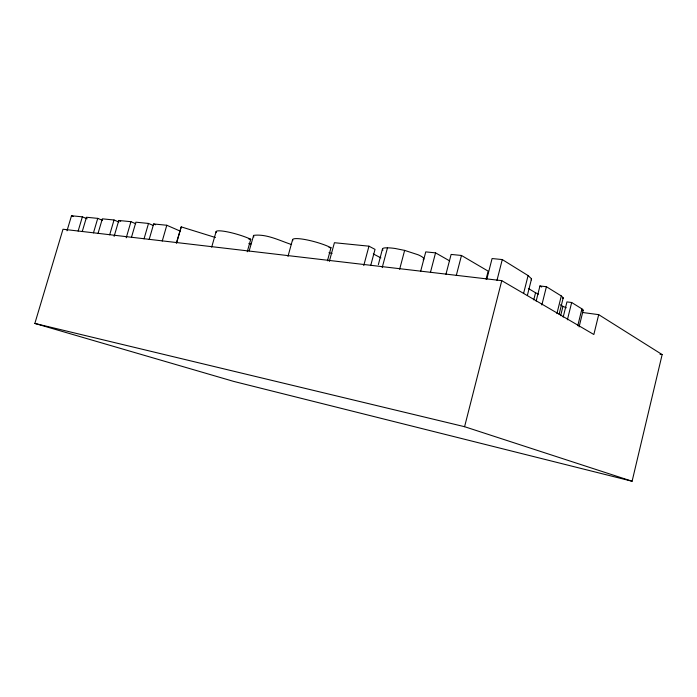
<?xml version="1.0" encoding="UTF-8"?>
<svg xmlns="http://www.w3.org/2000/svg" width="697" height="697" viewBox="0 0 697 697"><rect width="100%" height="100%" fill="white"/><g stroke="black" fill="none" stroke-linecap="round" stroke-linejoin="round"><path stroke-width="1.05" d="M598.697 314.652L593.844 334.508L501.77 280.656L63 229.235L34.85 323.434L233.669 381.398L632.101 481.244L662.15 354.573L598.697 314.652L582.57 312.491M577.787 325.691L581.925 308.867L571.671 302.507L566.94 301.906L563.176 317.118M579.085 326.91L583.206 310.165L581.925 308.867M560.641 315.706L562.949 306.375L560.336 304.798M567.393 319.81L571.671 302.507M556.912 313.589L561.294 295.946L546.413 286.72L539.948 285.962L536.15 301.087M559.116 314.33L563.211 297.846L561.294 295.946M533.754 299.884L535.54 292.766L528.352 288.471M541.848 304.972L546.413 286.72M523.613 293.332L528.091 275.568L502.276 259.563L492.082 258.543L486.802 279.166M527.385 295.362L531.541 278.835L528.091 275.568M496.978 280.36L502.276 259.563M632.101 481.244L464.585 426.703L501.77 280.656M486.088 279.236L488.161 271.142L461.475 255.468L451.116 254.431L445.949 274.269M456.291 275.489L461.475 255.468M430.424 272.449L435.547 252.863L425.754 251.887L420.648 271.307M399.634 269.312L404.635 250.397L418.139 254.788A17.991 3.476 14.5 0 1 423.253 257.768L423.889 258.97L423.131 259.868M378.358 264.642L382.435 249.038A18.044 3.476 14.5 0 1 386.669 247.827L387.471 247.844A23.515 4.522 14.5 0 1 395.234 248.498L404.635 250.397M382.209 267.587L387.471 247.844M363.747 265.583L368.957 246.18L334.412 242.713L329.315 261.453M370.691 265.583L375.03 249.378L368.957 246.18M327.433 260.826L330.997 247.714A22.321 3.964 15.5 0 0 305.242 239.576A22.321 3.964 15.5 0 0 292.836 240.718M287.974 256.4L292.644 239.472M249.169 250.929L253.63 235.359C266.568 233.73 279.471 240.561 291.59 244.56M247.243 251.774L250.746 239.263A20.832 3.38 16.3 0 0 226.917 231.779A20.832 3.38 16.3 0 0 216.462 232.65M211.679 247.174L216.07 231.709M176.629 242.913L181.237 226.882L215.478 237.52M162.244 241.057L166.801 225.262L180.296 231.151M176.306 243.131L181.237 226.882M144.035 238.862L148.513 223.441L153.331 225.506M149.167 239.463L153.662 223.955L166.801 225.262M126.227 237.808L130.94 221.69L135.749 223.728M131.454 237.381L135.889 222.177L148.513 223.441M109.664 234.828L114.029 219.999L118.83 222.012M114.125 236.379L118.795 220.479L130.94 221.69M93.468 232.859L97.746 218.379L102.537 220.357M98.042 233.39L102.337 218.832L114.029 219.999M78.142 231.055L82.368 216.845L87.142 218.797M82.246 231.543L86.489 217.255L97.746 218.379M67.008 230.794L71.503 215.756L82.368 216.845M531.192 279.906L531.541 278.835M562.88 298.438L563.211 297.846M583.206 310.165L582.108 310.818M248.812 239.062L250.746 239.263M329.019 247.513L330.997 247.714M660.007 354.242L662.15 354.573M34.85 323.434L464.585 426.703M248.838 243.392L250.92 244.02M328.975 252.654L332.06 253.577M566.312 307.786L562.949 306.375M71.503 215.756L73.412 216.532M538.493 294.151L535.54 292.766M118.795 220.479L120.712 221.28M153.662 223.955L155.597 224.782M373.304 253.943L380.893 257.881M435.547 252.863L449.582 260.852M539.948 285.962L541.708 287.042M382.967 250.145L382.453 249.282M253.874 236.945L253.412 235.778"/></g></svg>
